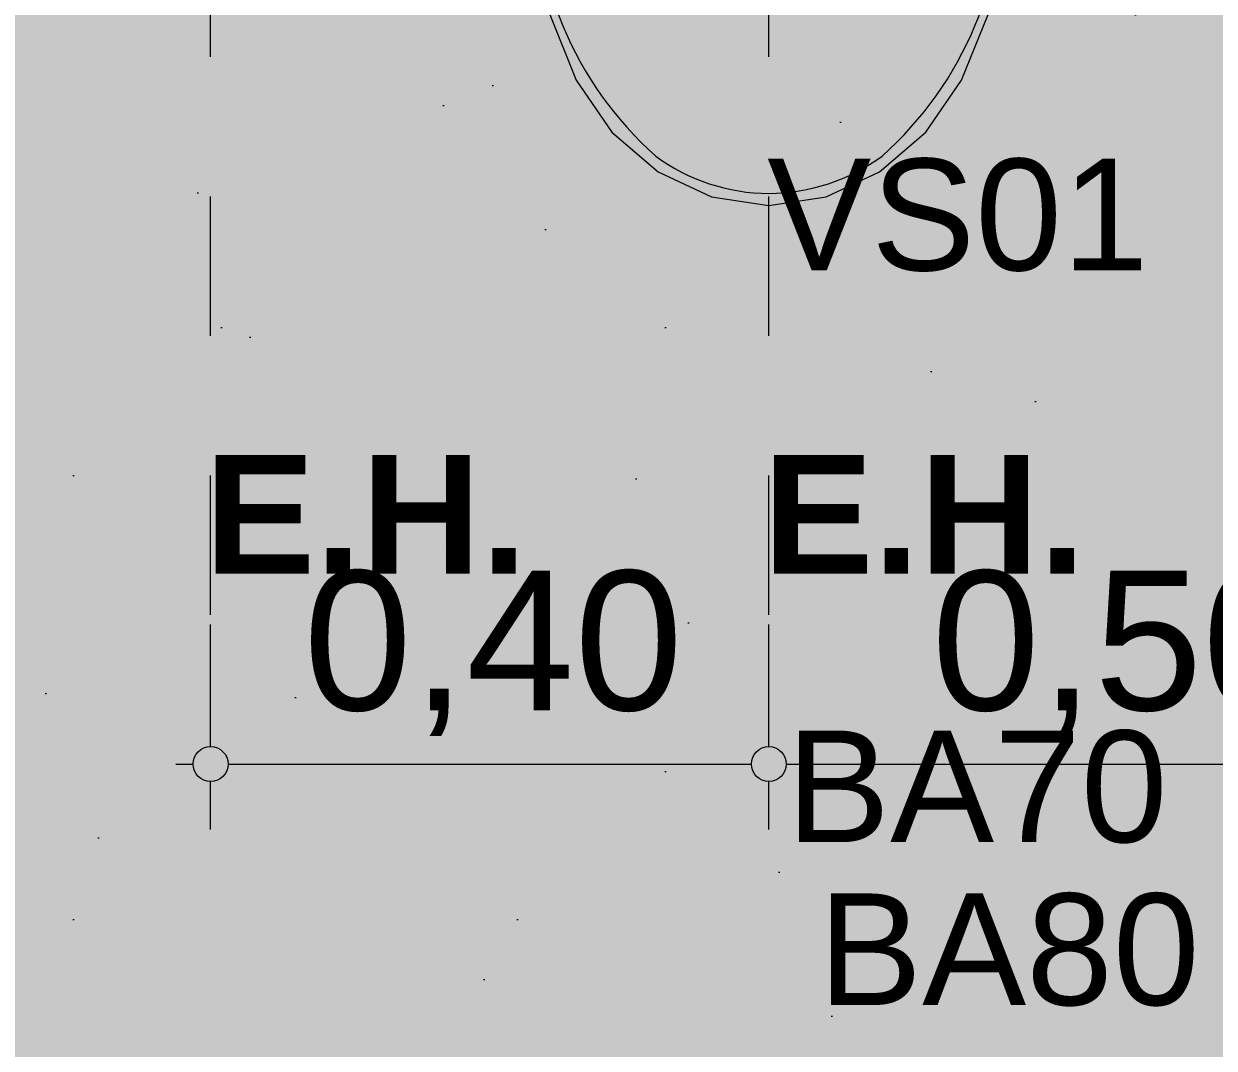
# Model space of a CAD drawing. Header units: metres. Extents: x -77.1 to 22, y -70.6 to -27.7.
# Drawn here: x -55.508 to -54.655, y -34.064 to -33.329 of the extents above; entities that cross this region are included whole.
import ezdxf

# ---------------------------------------------------------------- set-up
doc = ezdxf.new("R2010")
doc.units = ezdxf.units.M
doc.header["$MEASUREMENT"] = 0
doc.linetypes.add('Dashed', pattern=[0.07, 0.045, -0.025])
doc.layers.add('COTAS EXECUTIVO.EXEC', color=7, linetype='Continuous')
doc.layers.add('NOTAS BANCADAS', color=7, linetype='Continuous')
for name, color, linetype, lineweight, true_color in [('COTAS EXECUTIVO.EXEC_Caneta_No__167', 7, 'Continuous', 13, 0x0035d5), ('COTAS EXECUTIVO.EXEC_Caneta_No__25', 7, 'Continuous', 13, 0x982312), ('EIXO HIDRÁULICO - Executivo.EXEC_Caneta_No__167', 7, 'Continuous', 13, 0x0035d5), ('LAJES.EST_Caneta_No__18', 7, 'Continuous', 0, 0xdfdfdf), ('LAJES.EST_Caneta_No__254', 7, 'Continuous', 0, 0xd1c9ad), ('LOUCAS-METAIS.ARQ_Caneta_No__18', 7, 'Continuous', 0, 0xdfdfdf)]:
    doc.layers.add(name, color=color, linetype=linetype, lineweight=lineweight, true_color=true_color)
for name, color, linetype, lineweight in [('LAJES.EST_Caneta_No__96', 252, 'Continuous', 0), ('LOUCAS-METAIS.ARQ_Caneta_No__96', 252, 'Continuous', 0), ('NOTAS BANCADAS_Caneta_No__99', 7, 'Continuous', 20)]:
    doc.layers.add(name, color=color, linetype=linetype, lineweight=lineweight)
doc.styles.add('ESTILO_GERADO_1', font='arial.ttf')
doc.styles.add('ESTILO_GERADO_2', font='arial.ttf')
doc.dimstyles.new('ESTILO_GERADO__1', dxfattribs={"dimtxt": 0.1, "dimasz": 0.0475, "dimexe": 0.18, "dimexo": 0.1, "dimgap": 0, "dimtad": 1, "dimtih": 1, "dimtoh": 1, "dimzin": 0, "dimdsep": 46, "dimtxsty": 'ESTILO_GERADO_1', "dimblk": 'ARROWHEAD_11', "dimblk1": 'ARROWHEAD_11', "dimblk2": 'ARROWHEAD_11', "dimcen": 0.09, "dimclrd": 256, "dimclre": 256, "dimclrt": 256, "dimadec": 0, "dimazin": 0, "dimtfac": 1, "dimtdec": 4, "dimtmove": 0, "dimatfit": 3, "dimfxl": 0, "dimtolj": 1, "dimtzin": 0, "dimarcsym": 0})
doc.dimstyles.new('ESTILO_GERADO__14', dxfattribs={"dimtxt": 0.1, "dimasz": 0.0475, "dimexe": 0.18, "dimexo": 0.1, "dimgap": 0, "dimtad": 1, "dimtih": 1, "dimtoh": 1, "dimzin": 0, "dimdsep": 46, "dimtxsty": 'ESTILO_GERADO_1', "dimblk": 'ARROWHEAD_11', "dimblk1": 'ARROWHEAD_11', "dimblk2": 'ARROWHEAD_11', "dimcen": 0.09, "dimclrd": 256, "dimclre": 256, "dimclrt": 256, "dimadec": 0, "dimazin": 0, "dimtfac": 1, "dimtdec": 4, "dimtmove": 2, "dimatfit": 3, "dimfxl": 0, "dimtolj": 1, "dimtzin": 0, "dimarcsym": 0})
doc.dimstyles.new('ESTILO_GERADO__4', dxfattribs={"dimtxt": 0.1, "dimasz": 0.0475, "dimexe": 0.18, "dimexo": 0.1, "dimgap": 0, "dimtad": 1, "dimtih": 1, "dimtoh": 1, "dimzin": 0, "dimdsep": 46, "dimtxsty": 'ESTILO_GERADO_1', "dimblk": 'ARROWHEAD_11', "dimblk1": 'ARROWHEAD_11', "dimblk2": 'ARROWHEAD_11', "dimcen": 0.09, "dimclrd": 256, "dimclre": 256, "dimclrt": 256, "dimadec": 0, "dimazin": 0, "dimtfac": 1, "dimtdec": 4, "dimtmove": 0, "dimatfit": 3, "dimfxl": 0, "dimtolj": 1, "dimtzin": 0, "dimarcsym": 0})
pattern_1 = [(45, (0, 0.5), (-0.159099, 0.159099), [0, -0.15, 0, -0.225]), (110, (0.5, 0.5), (0.21143084, 0.07695453), [0, -0.11, 0, -0.19])]

# ---------------------------------------------------------------- blocks, each defined once
blk = doc.blocks.new('*D259')
at = {"layer": 'COTAS EXECUTIVO.EXEC_Caneta_No__167', "linetype": 'Continuous', "lineweight": 13, "true_color": 0x0035d5}
for points in [[(-55.38653, -33.86), (-55.38558, -33.86478), (-55.38287, -33.86884), (-55.37882, -33.87155), (-55.37403, -33.8725), (-55.36925, -33.87155), (-55.36519, -33.86884), (-55.36249, -33.86478), (-55.36153, -33.86), (-55.36249, -33.85522), (-55.36519, -33.85116), (-55.36925, -33.84845), (-55.37403, -33.8475), (-55.37882, -33.84845), (-55.38287, -33.85116), (-55.38558, -33.85522)], [(-54.98653, -33.86), (-54.98558, -33.86478), (-54.98287, -33.86884), (-54.97882, -33.87155), (-54.97403, -33.8725), (-54.96925, -33.87155), (-54.96519, -33.86884), (-54.96249, -33.86478), (-54.96153, -33.86), (-54.96249, -33.85522), (-54.96519, -33.85116), (-54.96925, -33.84845), (-54.97403, -33.8475), (-54.97882, -33.84845), (-54.98287, -33.85116), (-54.98558, -33.85522)]]:
    blk.add_hatch(color=162, dxfattribs=at).paths.add_polyline_path(points)
at = {"layer": 'COTAS EXECUTIVO.EXEC_Caneta_No__167', "color": 162, "linetype": 'Continuous', "lineweight": 13, "true_color": 0x0035d5}
for p, q in [((-55.37403, -33.8475), (-55.37403, -33.76)), ((-54.97403, -33.8475), (-54.97403, -33.76)), ((-55.39903, -33.86), (-55.38653, -33.86)), ((-55.36153, -33.86), (-54.98653, -33.86)), ((-55.37403, -33.90687), (-55.37403, -33.8725)), ((-54.97403, -33.90687), (-54.97403, -33.8725))]:
    blk.add_line(p, q, dxfattribs=at)
for centre in [(-55.37403, -33.86), (-54.97403, -33.86)]:
    blk.add_circle(centre, 0.0125, dxfattribs=at)
at = {"layer": 'COTAS EXECUTIVO.EXEC_Caneta_No__167', "color": 162, "lineweight": 13, "true_color": 0x0035d5, "insert": (-55.30749, -33.84), "char_height": 0.1, "attachment_point": 7, "style": 'ESTILO_GERADO_1'}
blk.add_mtext('\\A1;{\\pql;\\fArial|b0|i0|c0|p0;\\W1.000000;0,40}', dxfattribs=at)
blk = doc.blocks.new('ARROWHEAD_11')
at = {"color": 0, "linetype": 'Continuous', "lineweight": 0}
blk.add_line((0, 0), (-1, 0), dxfattribs=at)
at = {"color": 0, "linetype": 'Continuous', "lineweight": 0, "const_width": 0.25, "flags": 128}
blk.add_lwpolyline([(-0.125, 0, 1), (0.125, 0, 1)], format="xyb", close=True, dxfattribs=at)
blk = doc.blocks.new('*D260')
at = {"layer": 'COTAS EXECUTIVO.EXEC_Caneta_No__167', "linetype": 'Continuous', "lineweight": 13, "true_color": 0x0035d5}
for points in [[(-54.98653, -33.86), (-54.98558, -33.86478), (-54.98287, -33.86884), (-54.97882, -33.87155), (-54.97403, -33.8725), (-54.96925, -33.87155), (-54.96519, -33.86884), (-54.96249, -33.86478), (-54.96153, -33.86), (-54.96249, -33.85522), (-54.96519, -33.85116), (-54.96925, -33.84845), (-54.97403, -33.8475), (-54.97882, -33.84845), (-54.98287, -33.85116), (-54.98558, -33.85522)], [(-54.48653, -33.86), (-54.48558, -33.86478), (-54.48287, -33.86884), (-54.47882, -33.87155), (-54.47403, -33.8725), (-54.46925, -33.87155), (-54.4652, -33.86884), (-54.46249, -33.86478), (-54.46153, -33.86), (-54.46249, -33.85522), (-54.4652, -33.85116), (-54.46925, -33.84845), (-54.47403, -33.8475), (-54.47882, -33.84845), (-54.48287, -33.85116), (-54.48558, -33.85522)]]:
    blk.add_hatch(color=162, dxfattribs=at).paths.add_polyline_path(points)
at = {"layer": 'COTAS EXECUTIVO.EXEC_Caneta_No__167', "color": 162, "linetype": 'Continuous', "lineweight": 13, "true_color": 0x0035d5}
for p, q in [((-54.97403, -33.8475), (-54.97403, -33.76)), ((-54.47403, -33.8475), (-54.47403, -33.76)), ((-54.96153, -33.86), (-54.48653, -33.86)), ((-54.46153, -33.86), (-54.44903, -33.86)), ((-54.97403, -33.90687), (-54.97403, -33.8725)), ((-54.47403, -33.90687), (-54.47403, -33.8725))]:
    blk.add_line(p, q, dxfattribs=at)
for centre in [(-54.97403, -33.86), (-54.47403, -33.86)]:
    blk.add_circle(centre, 0.0125, dxfattribs=at)
at = {"layer": 'COTAS EXECUTIVO.EXEC_Caneta_No__167', "color": 162, "lineweight": 13, "true_color": 0x0035d5, "insert": (-54.85749, -33.84), "char_height": 0.1, "attachment_point": 7, "style": 'ESTILO_GERADO_1'}
blk.add_mtext('\\A1;{\\pql;\\fArial|b0|i0|c0|p0;\\W1.000000;0,50}', dxfattribs=at)
blk = doc.blocks.new('Rótulo_7_7', base_point=(-54.86504, -33.40288))
at = {"layer": 'NOTAS BANCADAS_Caneta_No__99', "color": 7, "lineweight": 20, "insert": (-54.72584, -33.42616), "char_height": 0.08, "attachment_point": 2, "style": 'ESTILO_GERADO_1'}
blk.add_mtext('\\A1;{\\pqc;\\pt0,99;\\fArial|b0|i0|c0|p0;\\W1.000000;VS01\\fArial|b0|i0|c0|p0;\\W1.000000;\\A1{\\H.66x;\\S^  ;}\\fArial|b0|i0|c0|p0;\\W1.000000;\\fArial|b0|i0|c0|p0;\\W1.000000;\\A1{\\H.66x;\\S^  ;}\\fArial|b0|i0|c0|p0;\\W1.000000;\\fArial|b0|i0|c0|p0;\\W1.000000;\\fArial|b0|i0|c0|p0;\\W1.000000;\\fArial|b0|i0|c0|p0;\\W1.000000;\\fArial|b0|i0|c0|p0;\\W1.000000;\\fArial|b0|i0|c0|p0;\\W1.000000;\\fArial|b0|i0|c0|p0;\\W1.000000;\\A1{\\H.66x;\\S^  ;}\\fArial|b0|i0|c0|p0;\\W1.000000;\\fArial|b0|i0|c0|p0;\\W1.000000;\\A1{\\H.66x;\\S^  ;}\\fArial|b0|i0|c0|p0;\\W1.000000;\\fArial|b0|i0|c0|p0;\\W1.000000;\\fArial|b0|i0|c0|p0;\\W1.000000;\\fArial|b0|i0|c0|p0;\\W1.000000;\\fArial|b0|i0|c0|p0;\\W1.000000;\\fArial|b0|i0|c0|p0;\\W1.000000;\\fArial|b0|i0|c0|p0;\\W1.000000;\\A1{\\H.66x;\\S^  ;}\\fArial|b0|i0|c0|p0;\\W1.000000;\\fArial|b0|i0|c0|p0;\\W1.000000;\\A1{\\H.66x;\\S^  ;}\\fArial|b0|i0|c0|p0;\\W1.000000;\\fArial|b0|i0|c0|p0;\\W1.000000;\\fArial|b0|i0|c0|p0;\\W1.000000;\\fArial|b0|i0|c0|p0;\\W1.000000;\\fArial|b0|i0|c0|p0;\\W1.000000;\\fArial|b0|i0|c0|p0;\\W1.000000;\\fArial|b0|i0|c0|p0;\\W1.000000;\\A1{\\H.66x;\\S^  ;}\\fArial|b0|i0|c0|p0;\\W1.000000;\\fArial|b0|i0|c0|p0;\\W1.000000;\\A1{\\H.66x;\\S^  ;}\\fArial|b0|i0|c0|p0;\\W1.000000;\\fArial|b0|i0|c0|p0;\\W1.000000;\\fArial|b0|i0|c0|p0;\\W1.000000;\\fArial|b0|i0|c0|p0;\\W1.000000;\\fArial|b0|i0|c0|p0;\\W1.000000;\\fArial|b0|i0|c0|p0;\\W1.000000;\\fArial|b0|i0|c0|p0;\\W1.000000;\\A1{\\H.66x;\\S^  ;}\\fArial|b0|i0|c0|p0;\\W1.000000;\\fArial|b0|i0|c0|p0;\\W1.000000;\\A1{\\H.66x;\\S^  ;}\\fArial|b0|i0|c0|p0;\\W1.000000;\\fArial|b0|i0|c0|p0;\\W1.000000;\\fArial|b0|i0|c0|p0;\\W1.000000;\\fArial|b0|i0|c0|p0;\\W1.000000;\\fArial|b0|i0|c0|p0;\\W1.000000;\\fArial|b0|i0|c0|p0;\\W1.000000;\\fArial|b0|i0|c0|p0;\\W1.000000;\\A1{\\H.66x;\\S^  ;}\\fArial|b0|i0|c0|p0;\\W1.000000;}', dxfattribs=at)
blk = doc.blocks.new('Rótulo_8_7', base_point=(-54.82855, -33.92944))
at = {"layer": 'NOTAS BANCADAS_Caneta_No__99', "color": 7, "lineweight": 20, "insert": (-54.68935, -33.95273), "char_height": 0.08, "attachment_point": 2, "style": 'ESTILO_GERADO_1'}
blk.add_mtext('\\A1;{\\pqc;\\pt0,99;\\fArial|b0|i0|c0|p0;\\W1.000000;BA80\\fArial|b0|i0|c0|p0;\\W1.000000;\\A1{\\H.66x;\\S^  ;}\\fArial|b0|i0|c0|p0;\\W1.000000;\\fArial|b0|i0|c0|p0;\\W1.000000;\\A1{\\H.66x;\\S^  ;}\\fArial|b0|i0|c0|p0;\\W1.000000;\\fArial|b0|i0|c0|p0;\\W1.000000;\\fArial|b0|i0|c0|p0;\\W1.000000;\\fArial|b0|i0|c0|p0;\\W1.000000;\\fArial|b0|i0|c0|p0;\\W1.000000;\\fArial|b0|i0|c0|p0;\\W1.000000;\\fArial|b0|i0|c0|p0;\\W1.000000;\\A1{\\H.66x;\\S^  ;}\\fArial|b0|i0|c0|p0;\\W1.000000;\\fArial|b0|i0|c0|p0;\\W1.000000;\\A1{\\H.66x;\\S^  ;}\\fArial|b0|i0|c0|p0;\\W1.000000;\\fArial|b0|i0|c0|p0;\\W1.000000;\\fArial|b0|i0|c0|p0;\\W1.000000;\\fArial|b0|i0|c0|p0;\\W1.000000;\\fArial|b0|i0|c0|p0;\\W1.000000;\\fArial|b0|i0|c0|p0;\\W1.000000;\\fArial|b0|i0|c0|p0;\\W1.000000;\\A1{\\H.66x;\\S^  ;}\\fArial|b0|i0|c0|p0;\\W1.000000;\\fArial|b0|i0|c0|p0;\\W1.000000;\\A1{\\H.66x;\\S^  ;}\\fArial|b0|i0|c0|p0;\\W1.000000;\\fArial|b0|i0|c0|p0;\\W1.000000;\\fArial|b0|i0|c0|p0;\\W1.000000;\\fArial|b0|i0|c0|p0;\\W1.000000;\\fArial|b0|i0|c0|p0;\\W1.000000;\\fArial|b0|i0|c0|p0;\\W1.000000;\\fArial|b0|i0|c0|p0;\\W1.000000;\\A1{\\H.66x;\\S^  ;}\\fArial|b0|i0|c0|p0;\\W1.000000;\\fArial|b0|i0|c0|p0;\\W1.000000;\\A1{\\H.66x;\\S^  ;}\\fArial|b0|i0|c0|p0;\\W1.000000;\\fArial|b0|i0|c0|p0;\\W1.000000;\\fArial|b0|i0|c0|p0;\\W1.000000;\\fArial|b0|i0|c0|p0;\\W1.000000;\\fArial|b0|i0|c0|p0;\\W1.000000;\\fArial|b0|i0|c0|p0;\\W1.000000;\\fArial|b0|i0|c0|p0;\\W1.000000;\\A1{\\H.66x;\\S^  ;}\\fArial|b0|i0|c0|p0;\\W1.000000;\\fArial|b0|i0|c0|p0;\\W1.000000;\\A1{\\H.66x;\\S^  ;}\\fArial|b0|i0|c0|p0;\\W1.000000;\\fArial|b0|i0|c0|p0;\\W1.000000;\\fArial|b0|i0|c0|p0;\\W1.000000;\\fArial|b0|i0|c0|p0;\\W1.000000;\\fArial|b0|i0|c0|p0;\\W1.000000;\\fArial|b0|i0|c0|p0;\\W1.000000;\\fArial|b0|i0|c0|p0;\\W1.000000;\\A1{\\H.66x;\\S^  ;}\\fArial|b0|i0|c0|p0;\\W1.000000;}', dxfattribs=at)
blk = doc.blocks.new('Rótulo_9_7', base_point=(-54.85151, -33.81267))
at = {"layer": 'NOTAS BANCADAS_Caneta_No__99', "color": 7, "lineweight": 20, "insert": (-54.71231, -33.83596), "char_height": 0.08, "attachment_point": 2, "style": 'ESTILO_GERADO_1'}
blk.add_mtext('\\A1;{\\pqc;\\pt0,99;\\fArial|b0|i0|c0|p0;\\W1.000000;BA70\\fArial|b0|i0|c0|p0;\\W1.000000;\\A1{\\H.66x;\\S^  ;}\\fArial|b0|i0|c0|p0;\\W1.000000;\\fArial|b0|i0|c0|p0;\\W1.000000;\\A1{\\H.66x;\\S^  ;}\\fArial|b0|i0|c0|p0;\\W1.000000;\\fArial|b0|i0|c0|p0;\\W1.000000;\\fArial|b0|i0|c0|p0;\\W1.000000;\\fArial|b0|i0|c0|p0;\\W1.000000;\\fArial|b0|i0|c0|p0;\\W1.000000;\\fArial|b0|i0|c0|p0;\\W1.000000;\\fArial|b0|i0|c0|p0;\\W1.000000;\\A1{\\H.66x;\\S^  ;}\\fArial|b0|i0|c0|p0;\\W1.000000;\\fArial|b0|i0|c0|p0;\\W1.000000;\\A1{\\H.66x;\\S^  ;}\\fArial|b0|i0|c0|p0;\\W1.000000;\\fArial|b0|i0|c0|p0;\\W1.000000;\\fArial|b0|i0|c0|p0;\\W1.000000;\\fArial|b0|i0|c0|p0;\\W1.000000;\\fArial|b0|i0|c0|p0;\\W1.000000;\\fArial|b0|i0|c0|p0;\\W1.000000;\\fArial|b0|i0|c0|p0;\\W1.000000;\\A1{\\H.66x;\\S^  ;}\\fArial|b0|i0|c0|p0;\\W1.000000;\\fArial|b0|i0|c0|p0;\\W1.000000;\\A1{\\H.66x;\\S^  ;}\\fArial|b0|i0|c0|p0;\\W1.000000;\\fArial|b0|i0|c0|p0;\\W1.000000;\\fArial|b0|i0|c0|p0;\\W1.000000;\\fArial|b0|i0|c0|p0;\\W1.000000;\\fArial|b0|i0|c0|p0;\\W1.000000;\\fArial|b0|i0|c0|p0;\\W1.000000;\\fArial|b0|i0|c0|p0;\\W1.000000;\\A1{\\H.66x;\\S^  ;}\\fArial|b0|i0|c0|p0;\\W1.000000;\\fArial|b0|i0|c0|p0;\\W1.000000;\\A1{\\H.66x;\\S^  ;}\\fArial|b0|i0|c0|p0;\\W1.000000;\\fArial|b0|i0|c0|p0;\\W1.000000;\\fArial|b0|i0|c0|p0;\\W1.000000;\\fArial|b0|i0|c0|p0;\\W1.000000;\\fArial|b0|i0|c0|p0;\\W1.000000;\\fArial|b0|i0|c0|p0;\\W1.000000;\\fArial|b0|i0|c0|p0;\\W1.000000;\\A1{\\H.66x;\\S^  ;}\\fArial|b0|i0|c0|p0;\\W1.000000;\\fArial|b0|i0|c0|p0;\\W1.000000;\\A1{\\H.66x;\\S^  ;}\\fArial|b0|i0|c0|p0;\\W1.000000;\\fArial|b0|i0|c0|p0;\\W1.000000;\\fArial|b0|i0|c0|p0;\\W1.000000;\\fArial|b0|i0|c0|p0;\\W1.000000;\\fArial|b0|i0|c0|p0;\\W1.000000;\\fArial|b0|i0|c0|p0;\\W1.000000;\\fArial|b0|i0|c0|p0;\\W1.000000;\\A1{\\H.66x;\\S^  ;}\\fArial|b0|i0|c0|p0;\\W1.000000;}', dxfattribs=at)
blk = doc.blocks.new('Vaso Sanitário Acessível 27_2')
at = {"layer": 'LOUCAS-METAIS.ARQ_Caneta_No__18', "linetype": 'Continuous', "lineweight": 0, "true_color": 0xdfdfdf}
for points in [[(-0.01131, -0.02), (0, -0.02), (0, 0), (-0.01131, 0)], [(0, -0.02), (0.01131, -0.02), (0.01131, 0), (0, 0)], [(0.01131, -0.02), (0.016, -0.02), (0.016, 0), (0.01131, 0)], [(-0.016, -0.02), (-0.01131, -0.02), (-0.01131, 0), (-0.016, 0)], [(0.165, -0.02), (-0.165, -0.02, 0.414214), (-0.195, -0.05), (-0.195, -0.13537, 0.375967), (-0.15623, -0.17965, 0.066259), (0.15623, -0.17965, 0.375967), (0.195, -0.13537), (0.195, -0.05, 0.414214)], [(-0.16942, -0.47343), (-0.15702, -0.52317), (-0.138, -0.57011), (-0.1124, -0.60731), (-0.07936, -0.63582), (-0.04105, -0.65378), (0, -0.66), (0.04105, -0.65378), (0.07936, -0.63582), (0.1124, -0.60731), (0.138, -0.57011), (0.15702, -0.52317), (0.16942, -0.47343), (0.17491, -0.42208), (0.17335, -0.37038), (0.14097, -0.02), (-0.14097, -0.02), (-0.17335, -0.37038), (-0.17491, -0.42208)]]:
    blk.add_hatch(color=254, dxfattribs=at).paths.add_polyline_path(points)
at = {"layer": 'LOUCAS-METAIS.ARQ_Caneta_No__96', "color": 252, "linetype": 'Continuous', "lineweight": 0}
for p, q in [((-0.01131, 0), (0, 0)), ((0, 0), (0.01131, 0)), ((0.01131, 0), (0.016, 0)), ((0.016, -0.02), (0.016, 0)), ((-0.016, 0), (-0.01131, 0)), ((-0.016, -0.02), (-0.016, 0)), ((-0.016, -0.02), (-0.01131, -0.02)), ((-0.01131, -0.02), (0, -0.02)), ((0, -0.02), (0.01131, -0.02)), ((0.01131, -0.02), (0.016, -0.02)), ((-0.04031, -0.14836), (0, -0.13167)), ((0, -0.13167), (0.04031, -0.14836)), ((-0.057, -0.18867), (-0.04031, -0.14836)), ((0.04031, -0.14836), (0.057, -0.18867)), ((0, -0.19304), (-0.10894, -0.19304)), ((-0.04031, -0.22897), (-0.057, -0.18867)), ((0.10894, -0.19304), (0, -0.19304)), ((0.057, -0.18867), (0.04031, -0.22897)), ((0, -0.24567), (-0.04031, -0.22897)), ((0.04031, -0.22897), (0, -0.24567))]:
    blk.add_line(p, q, dxfattribs=at)
at = {"layer": 'LOUCAS-METAIS.ARQ_Caneta_No__96', "color": 252, "linetype": 'Continuous', "lineweight": 0, "flags": 128}
blk.add_lwpolyline([(0.165, -0.02, -0.414214), (0.195, -0.05), (0.195, -0.13537, -0.375967), (0.15623, -0.17965, -0.066259), (-0.15623, -0.17965, -0.375967), (-0.195, -0.13537), (-0.195, -0.05, -0.414214), (-0.165, -0.02)], format="xyb", close=True, dxfattribs=at)
blk.add_lwpolyline([(-0.16942, -0.47343), (-0.15702, -0.52317), (-0.138, -0.57011), (-0.1124, -0.60731), (-0.07936, -0.63582), (-0.04105, -0.65378), (0, -0.66), (0.04105, -0.65378), (0.07936, -0.63582), (0.1124, -0.60731), (0.138, -0.57011), (0.15702, -0.52317), (0.16942, -0.47343), (0.17491, -0.42208), (0.17335, -0.37038), (0.14097, -0.02), (-0.14097, -0.02), (-0.17335, -0.37038), (-0.17491, -0.42208)], close=True, dxfattribs=at)
at = {"layer": 'LOUCAS-METAIS.ARQ_Caneta_No__96', "color": 252, "linetype": 'Continuous', "lineweight": 0}
blk.add_circle((0, -0.088), 0.02, dxfattribs=at)
for centre, major_axis, start_param, end_param in [((0.2581, -0.40794), (0, 0.42552), 1.041392, 1.594412), ((-0.2581, -0.40794), (0, 0.42552), 4.688771, 5.241791), ((0.08946, -0.4323), (0, 0.25706), 1.515065, 2.415654), ((-0.08946, -0.4323), (0, 0.25706), 3.867528, 4.768116), ((0.00081, -0.51276), (0, 0.13861), 2.509088, 3.135732), ((-0.00081, -0.51276), (0, 0.13861), 3.147454, 3.774097)]:
    blk.add_ellipse(centre, major_axis=major_axis, ratio=0.999377, start_param=start_param, end_param=end_param, dxfattribs=at)
blk = doc.blocks.new('*D563')
at = {"layer": 'COTAS EXECUTIVO.EXEC_Caneta_No__25', "linetype": 'Continuous', "lineweight": 13, "true_color": 0x982312}
for points in [[(-66.52653, -31.17603), (-66.52558, -31.18081), (-66.52287, -31.18487), (-66.51882, -31.18758), (-66.51403, -31.18853), (-66.50925, -31.18758), (-66.5052, -31.18487), (-66.50249, -31.18081), (-66.50153, -31.17603), (-66.50249, -31.17124), (-66.5052, -31.16719), (-66.50925, -31.16448), (-66.51403, -31.16353), (-66.51882, -31.16448), (-66.52287, -31.16719), (-66.52558, -31.17124)], [(-44.02653, -31.17603), (-44.02558, -31.18081), (-44.02287, -31.18487), (-44.01882, -31.18758), (-44.01403, -31.18853), (-44.00925, -31.18758), (-44.0052, -31.18487), (-44.00249, -31.18081), (-44.00153, -31.17603), (-44.00249, -31.17124), (-44.0052, -31.16719), (-44.00925, -31.16448), (-44.01403, -31.16353), (-44.01882, -31.16448), (-44.02287, -31.16719), (-44.02558, -31.17124)]]:
    blk.add_hatch(color=24, dxfattribs=at).paths.add_polyline_path(points)
at = {"layer": 'COTAS EXECUTIVO.EXEC_Caneta_No__25', "color": 24, "linetype": 'Continuous', "lineweight": 13, "true_color": 0x982312}
for p, q in [((-66.51403, -31.16353), (-66.51403, -31.12915)), ((-44.01403, -31.16353), (-44.01403, -31.12915)), ((-66.53903, -31.17603), (-66.52653, -31.17603)), ((-66.50153, -31.17603), (-44.02653, -31.17603)), ((-44.00153, -31.17603), (-43.98903, -31.17603)), ((-66.51403, -31.27603), (-66.51403, -31.18853)), ((-44.01403, -31.27603), (-44.01403, -31.18853))]:
    blk.add_line(p, q, dxfattribs=at)
for centre in [(-66.51403, -31.17603), (-44.01403, -31.17603)]:
    blk.add_circle(centre, 0.0125, dxfattribs=at)
at = {"layer": 'COTAS EXECUTIVO.EXEC_Caneta_No__25', "color": 24, "lineweight": 13, "true_color": 0x982312, "insert": (-55.42231, -31.15603), "char_height": 0.1, "attachment_point": 7, "style": 'ESTILO_GERADO_1'}
blk.add_mtext('\\A1;{\\pql;\\fArial|b0|i0|c0|p0;\\W1.000000;22,50}', dxfattribs=at)
blk = doc.blocks.new('*D629')
at = {"layer": 'COTAS EXECUTIVO.EXEC_Caneta_No__25', "linetype": 'Continuous', "lineweight": 13, "true_color": 0x982312}
for points in [[(-56.58653, -32.02787), (-56.58558, -32.03266), (-56.58287, -32.03671), (-56.57882, -32.03942), (-56.57403, -32.04037), (-56.56925, -32.03942), (-56.5652, -32.03671), (-56.56249, -32.03266), (-56.56153, -32.02787), (-56.56249, -32.02309), (-56.5652, -32.01903), (-56.56925, -32.01632), (-56.57403, -32.01537), (-56.57882, -32.01632), (-56.58287, -32.01903), (-56.58558, -32.02309)], [(-54.48653, -32.02787), (-54.48558, -32.03266), (-54.48287, -32.03671), (-54.47882, -32.03942), (-54.47403, -32.04037), (-54.46925, -32.03942), (-54.4652, -32.03671), (-54.46249, -32.03266), (-54.46153, -32.02787), (-54.46249, -32.02309), (-54.4652, -32.01903), (-54.46925, -32.01632), (-54.47403, -32.01537), (-54.47882, -32.01632), (-54.48287, -32.01903), (-54.48558, -32.02309)]]:
    blk.add_hatch(color=24, dxfattribs=at).paths.add_polyline_path(points)
at = {"layer": 'COTAS EXECUTIVO.EXEC_Caneta_No__25', "color": 24, "linetype": 'Continuous', "lineweight": 13, "true_color": 0x982312}
for p, q in [((-56.57403, -32.01537), (-56.57403, -31.981)), ((-54.47403, -32.01537), (-54.47403, -31.981)), ((-56.56153, -32.02787), (-54.48653, -32.02787)), ((-56.57403, -32.12787), (-56.57403, -32.04037)), ((-54.47403, -32.12787), (-54.47403, -32.04037))]:
    blk.add_line(p, q, dxfattribs=at)
for centre in [(-56.57403, -32.02787), (-54.47403, -32.02787)]:
    blk.add_circle(centre, 0.0125, dxfattribs=at)
at = {"layer": 'COTAS EXECUTIVO.EXEC_Caneta_No__25', "color": 24, "lineweight": 13, "true_color": 0x982312, "char_height": 0.1, "attachment_point": 7, "style": 'ESTILO_GERADO_1'}
for s, insert in [('\\A1;{\\pql;\\fArial|b0|i0|c0|p0;\\W1.000000;2,10}', (-55.79095, -32.00787)), ('\\A1;{\\pql;\\fArial|b0|i0|c0|p0;\\W1.000000;0,10}', (-54.75345, -32.00787))]:
    blk.add_mtext(s, dxfattribs=dict(at, insert=insert))

msp = doc.modelspace()

# ---------------------------------------------------------------- hatches: boundary and pattern name
at = {"layer": 'LAJES.EST_Caneta_No__18', "linetype": 'Continuous', "lineweight": 0, "true_color": 0xdfdfdf}
h = msp.add_hatch(dxfattribs=at)
h.set_pattern_fill('Piso_Externo__0007', color=254, style=0, pattern_type=2)
h.set_pattern_definition([(45, (0, 0.6), (-0.1909188, 0.1909188), [0, -0.18, 0, -0.27]), (110, (0.6, 0.6), (0.253717, 0.09234544), [0, -0.132, 0, -0.228])])
h.paths.add_polyline_path([(-76.51398, -65.10157), (-73.81398, -65.10157, -0.414214), (-75.81398, -67.10157), (-66.81403, -67.10157, -0.414214), (-68.81403, -65.10157), (-68.81403, -62.30096), (-68.81403, -45.40018, -0.414214), (-66.51403, -43.10018), (-65.91401, -43.10018), (-65.91401, -42.30018), (-66.51403, -42.30018), (-66.51403, -38.20408), (-65.11401, -38.20408), (-65.11401, -36.70375), (-66.51403, -36.70375), (-66.51403, -32.59969), (-65.11401, -32.59969), (-56.71403, -32.59969), (-53.81403, -32.59969), (-44.01403, -32.59969), (-44.01403, -42.30018), (-53.81403, -42.30018), (-53.81403, -47.10018), (-44.01403, -47.10018), (-44.01403, -50.85157), (-45.6136, -50.85157), (-45.6136, -52.35057), (-44.01403, -52.35057), (-44.01403, -60.30057), (-48.91633, -60.30057), (-48.91633, -61.10057), (-44.36091, -61.10057), (-44.36091, -67.10157), (-44.01403, -67.10157), (-41.51403, -67.10157), (-41.51403, -28.10157), (-41.71403, -28.10157), (-41.71403, -60.30057), (-43.014, -60.30057), (-43.014, -30.00157), (-66.51403, -30.00157), (-66.51403, -28.10157), (-76.51398, -28.10157)])
h.paths.add_polyline_path([(-73.81398, -45.10157), (-76.31398, -45.10157), (-76.31398, -43.08918), (-75.79838, -43.09079, -0.414214), (-73.81393, -45.08759)], flags=0)
h.paths.add_polyline_path([(-73.81398, -45.58461, -0.009328), (-73.81398, -45.66043)], flags=0)
h.paths.add_polyline_path([(-52.81403, -46.30018), (-52.81403, -43.10018), (-44.01403, -43.10018), (-44.01403, -46.30018)], flags=0)
h.paths.add_polyline_path([(-67.71403, -34.09997), (-76.31398, -34.09997), (-76.31398, -32.59969), (-67.71403, -32.59969)], flags=0)
at = {"layer": 'LAJES.EST_Caneta_No__254', "linetype": 'Continuous', "lineweight": 0, "true_color": 0xd1c9ad}
h = msp.add_hatch(dxfattribs=at)
h.set_pattern_fill('Haie_OD_0007', color=9, style=0, pattern_type=2)
h.set_pattern_definition(pattern_1)
h.paths.add_polyline_path([(-65.11401, -47.10018), (-66.51403, -47.10018), (-66.51403, -60.30057), (-56.51403, -60.30057), (-44.01403, -60.30057), (-44.01403, -56.60057), (-50.5957, -56.60057), (-50.5957, -54.2479), (-52.61571, -54.2479), (-52.61571, -52.55057), (-50.5957, -52.55057), (-45.6136, -52.55057), (-45.6136, -50.85157), (-44.01403, -50.85157), (-44.01403, -47.10018), (-53.81403, -47.10018), (-53.81403, -42.30018), (-44.01403, -42.30018), (-44.01403, -37.10018), (-51.17403, -37.10018), (-51.17403, -32.59969), (-53.81403, -32.59969), (-56.71403, -32.59969), (-58.76371, -32.59969), (-58.76371, -34.90375), (-63.46397, -34.90375), (-63.46397, -36.50375), (-65.11403, -36.50375), (-65.11403, -38.40369), (-63.46397, -38.40369), (-63.46397, -42.10018), (-65.11401, -42.10018), (-65.11401, -42.30018)])
h.paths.add_polyline_path([(-60.55956, -42.10018), (-60.55956, -38.40369), (-58.86371, -38.40369), (-58.86371, -42.10018)], flags=0)
h.paths.add_polyline_path([(-59.06403, -48.70009), (-59.06403, -47.30018), (-56.71403, -47.30018), (-56.71403, -48.70009)], flags=0)
at = {"layer": 'LAJES.EST_Caneta_No__96', "linetype": 'Continuous', "lineweight": 0}
h = msp.add_hatch(dxfattribs=at)
h.set_pattern_fill('Haie_OD_0007', color=252, style=0, pattern_type=2)
h.set_pattern_definition(pattern_1)
h.paths.add_polyline_path([(-56.57403, -34.89969), (-54.47403, -34.89969), (-54.47403, -32.79969), (-56.57403, -32.79969)])

# ---------------------------------------------------------------- linework, layer by layer
at = {"layer": 'EIXO HIDRÁULICO - Executivo.EXEC_Caneta_No__167', "color": 162, "linetype": 'Dashed', "lineweight": 13, "true_color": 0x0035d5}
for p, q in [((-55.37403, -33.75314), (-55.37403, -32.80369)), ((-54.97403, -33.75314), (-54.97403, -32.80369))]:
    msp.add_line(p, q, dxfattribs=at)

# ---------------------------------------------------------------- block references
at = {"layer": 'LOUCAS-METAIS.ARQ_Caneta_No__96', "color": 252, "linetype": 'Continuous', "lineweight": 0, "rotation": 2.441777740230317e-05}
msp.add_blockref('Vaso Sanitário Acessível 27_2', (-54.97403, -32.79969), dxfattribs=at)
at = {"layer": 'NOTAS BANCADAS', "color": 251, "linetype": 'Continuous', "lineweight": 5, "true_color": 0x6b6b6b}
for name, p in [('Rótulo_7_7', (-54.86504, -33.40288)), ('Rótulo_9_7', (-54.85151, -33.81267)), ('Rótulo_8_7', (-54.82855, -33.92944))]:
    msp.add_blockref(name, p, dxfattribs=at)

# ---------------------------------------------------------------- texts
at = {"layer": 'EIXO HIDRÁULICO - Executivo.EXEC_Caneta_No__167', "color": 162, "linetype": 'Continuous', "lineweight": 13, "true_color": 0x0035d5, "char_height": 0.085, "attachment_point": 3, "style": 'ESTILO_GERADO_2'}
for insert in [(-55.14732, -33.63852), (-54.74732, -33.63852)]:
    msp.add_mtext('\\A1;{\\pqr;\\fArial|b1|i0|c0|p0;\\W1.000000;E.H.}', dxfattribs=dict(at, insert=insert))

# ---------------------------------------------------------------- dimensions: what is measured, and where the dimension line sits
at = {"layer": 'COTAS EXECUTIVO.EXEC', "color": 24, "linetype": 'Continuous', "lineweight": 13, "true_color": 0x982312}
for base, p1, p2, dimstyle, picture, middle in [((-44.01403, -31.17603), (-66.51403, -32.59969), (-44.01403, -33.8003), 'ESTILO_GERADO__14', '*D563', (-55.2548, -31.10603)), ((-54.47403, -32.02787), (-56.57403, -35.75172), (-54.47403, -32.79969), 'ESTILO_GERADO__1', '*D629', (-55.6615, -31.95787))]:
    dim = msp.add_linear_dim(base=base, p1=p1, p2=p2, dimstyle=dimstyle, dxfattribs=at)
    dim.commit()
    dim.dimension.update_dxf_attribs({"geometry": picture, "text_midpoint": middle, "dimtype": 160})
at = {"layer": 'COTAS EXECUTIVO.EXEC', "color": 162, "linetype": 'Continuous', "lineweight": 13, "true_color": 0x0035d5}
for base, p1, p2, picture, middle in [((-54.97403, -33.86), (-55.37403, -33.50619), (-54.97403, -33.54895), '*D259', (-55.17804, -33.79)), ((-54.47403, -33.86), (-54.97403, -33.54895), (-54.47403, -33.84969), '*D260', (-54.72804, -33.79))]:
    dim = msp.add_linear_dim(base=base, p1=p1, p2=p2, dimstyle='ESTILO_GERADO__4', dxfattribs=at)
    dim.commit()
    dim.dimension.update_dxf_attribs({"geometry": picture, "text_midpoint": middle, "dimtype": 160})

doc.saveas('drawing.dxf')
